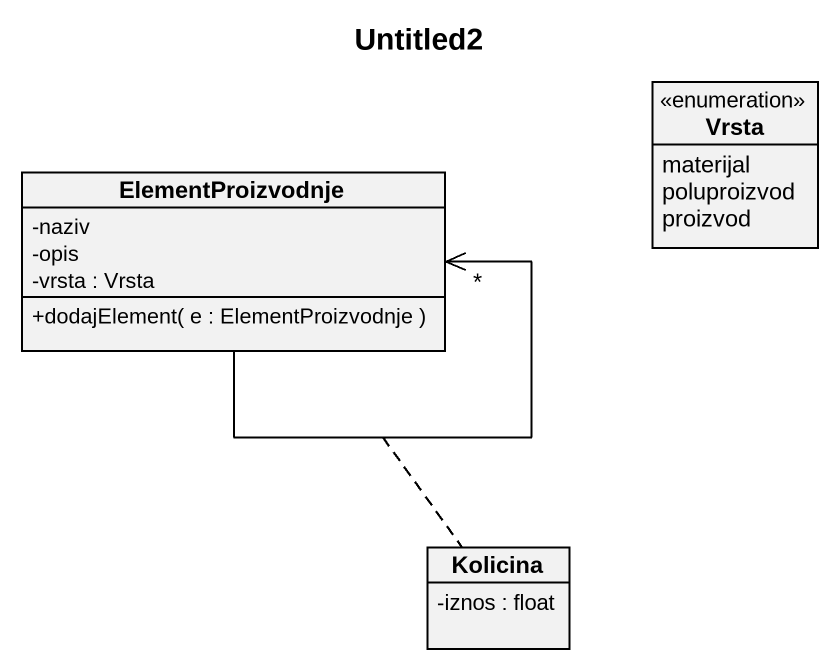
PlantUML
@startuml
title Untitled2
hide circle
hide empty members
skinparam classAttributeIconSize 0
enum Vrsta {
  materijal
  poluproizvod
  proizvod
}
class ElementProizvodnje {
  -naziv
  -opis
  -vrsta : Vrsta
  +dodajElement( e : ElementProizvodnje )
}
class Kolicina {
  -iznos : float
}
ElementProizvodnje --> "*" ElementProizvodnje
(ElementProizvodnje, ElementProizvodnje) .. Kolicina
@enduml
